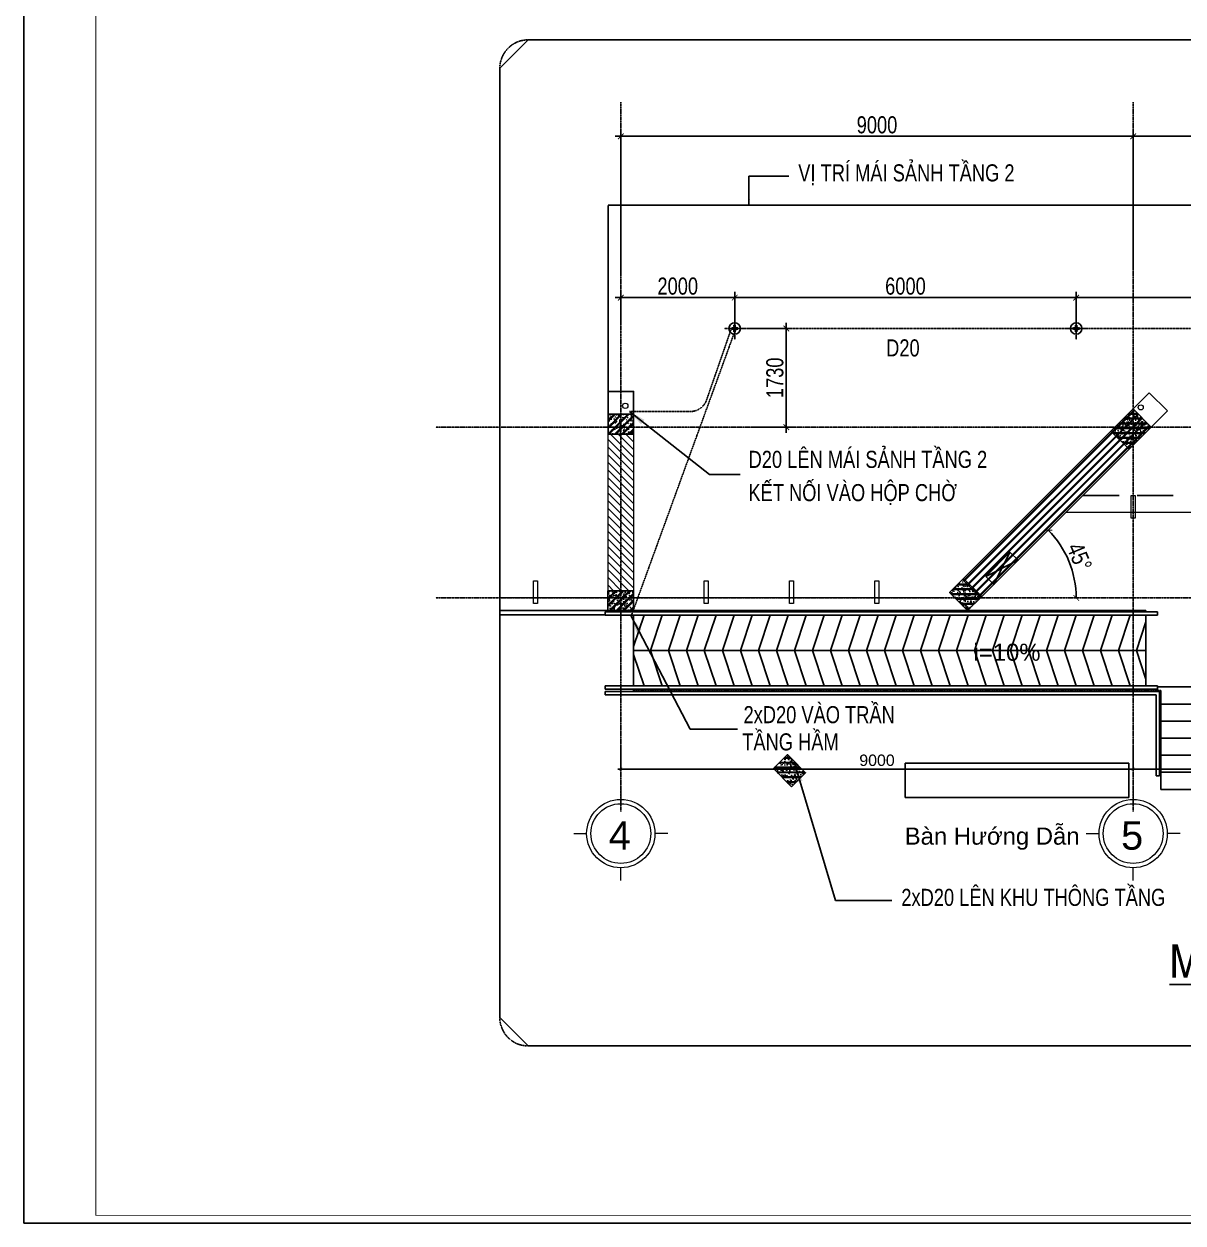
# Model space of a CAD drawing. Extents: x 134921 to 2525442, y -280073 to 23449.
# Drawn here: x 365929 to 386289, y -19306 to 1755 of the extents above; entities that cross this region are included whole.
import ezdxf
from ezdxf.enums import TextEntityAlignment as Align
from ezdxf.xclip import XClip

# ---------------------------------------------------------------- set-up
doc = ezdxf.new("R2010")
doc.units = 0
doc.header["$XCLIPFRAME"] = 2
doc.header["$PDMODE"] = 3
doc.header["$PDSIZE"] = 100
for name, pattern in [('DASH2', [0.375, 0.25, -0.125]), ('DASHED', [0.75, 0.5, -0.25]), ('DASHED2', [9.525, 6.35, -3.175]), ('HIDDEN', [0.375, 0.25, -0.125]), ('X_GRID$0$CENTER', [2, 1.25, -0.25, 0.25, -0.25])]:
    doc.linetypes.add(name, pattern=pattern)
doc.layers.get('0').update_dxf_attribs({"linetype": 'CONTINUOUS'})
doc.layers.get('Defpoints').update_dxf_attribs({"linetype": 'CONTINUOUS'})
for name, color, linetype, lineweight in [('A - Hatch', 251, 'CONTINUOUS', 5), ('A-ARROW', 4, 'CONTINUOUS', 20), ('A-COL', 3, 'CONTINUOUS', 20), ('A-GLAZ', 1, 'CONTINUOUS', 5), ('A-MULLION', 7, 'CONTINUOUS', 20), ('A-WALL', 4, 'CONTINUOUS', 20), ('DIA HINH', 8, 'CONTINUOUS', 5), ('dims', 1, 'CONTINUOUS', 18), ('HACTH', 251, 'CONTINUOUS', 9), ('KHUNG TEN SD3 - Ariyana$0$0-CON', 7, 'CONTINUOUS', 0), ('Kitchen_Equipment', 2, 'CONTINUOUS', 0), ('PL01$0$door', 1, 'CONTINUOUS', 18), ('PL01$0$htch', 8, 'CONTINUOUS', 9), ('TEXT', 7, 'CONTINUOUS', 5), ('X_LANDSCAPE$0$CAY', 84, 'CONTINUOUS', 5)]:
    doc.layers.add(name, color=color, linetype=linetype, lineweight=lineweight)
for name, color, linetype in [('A-DETL', 7, 'CONTINUOUS'), ('A-OVER', 1, 'DASHED2'), ('CDC-BETONG', 2, 'CONTINUOUS'), ('chuyen-chi-tiet', 30, 'CONTINUOUS'), ('dim-kich-thuoc', 6, 'CONTINUOUS'), ('E- ONG PVC', 1, 'DASHED'), ('E-DIM1', 9, 'CONTINUOUS'), ('E-TEXT ONG', 4, 'CONTINUOUS'), ('frame', 7, 'CONTINUOUS'), ('Ghi chu PCCC', 2, 'CONTINUOUS'), ('HBS-Text1', 2, 'CONTINUOUS'), ('I-DETL-PATT', 252, 'CONTINUOUS'), ('manh', 8, 'CONTINUOUS'), ('P-PL31-35$0$I-NOTE', 7, 'CONTINUOUS'), ('PL01$0$col', 5, 'CONTINUOUS'), ('PL01$0$I-DETL-PATT', 252, 'CONTINUOUS'), ('X_GRID$0$A-GRID 1', 253, 'X_GRID$0$CENTER')]:
    doc.layers.add(name, color=color, linetype=linetype)
doc.styles.add('Arial', font='arial.ttf')
doc.styles.add('E-TEXT DIM', font='vn_vni.shx', dxfattribs={"width": 0.8})
doc.styles.add('E-TEXT GHI CHU', font='vn_vni.shx', dxfattribs={"width": 0.8})
doc.styles.add('HBS-TitleText', font='VHARIALN_1.TTF', dxfattribs={"width": 0.75})
doc.styles.add('TEXT', font='VHARIAL_1.TTF')
doc.styles.add('TEXT1', font='VHARIAL_1.TTF', dxfattribs={"width": 0.85, "height": 200})
doc.dimstyles.new('Copy of KT-150', dxfattribs={"dimscale": 150, "dimtxt": 2, "dimasz": 0.5, "dimexe": 0, "dimexo": 0, "dimgap": 0.5, "dimtad": 1, "dimrnd": 5, "dimdsep": 46, "dimtxsty": 'TEXT', "dimblk": 'ARCHTICK', "dimcen": 0, "dimdle": 0.5, "dimclrd": 24, "dimclre": 24, "dimclrt": 7, "dimadec": 0, "dimazin": 0, "dimtfac": 0.005556, "dimtix": 1, "dimtmove": 2, "dimatfit": 3, "dimfxl": 1, "dimtolj": 1, "dimtzin": 0, "dimarcsym": 1})
doc.dimstyles.new('E-DIM1', dxfattribs={"dimtxt": 300, "dimasz": 100, "dimexe": 100, "dimexo": 30, "dimgap": 50, "dimtad": 1, "dimdec": 0, "dimzin": 1, "dimdsep": 46, "dimtxsty": 'E-TEXT DIM', "dimblk": 'ARCHTICK', "dimcen": 2, "dimdle": 100, "dimclrd": 256, "dimclre": 252, "dimclrt": 10, "dimadec": 0, "dimazin": 0, "dimtfac": 1, "dimtdec": 0, "dimtix": 1, "dimtmove": 2, "dimatfit": 3, "dimfxl": 1, "dimtolj": 1, "dimtzin": 1, "dimlwd": -1, "dimlwe": -1, "dimarcsym": 0})

# ---------------------------------------------------------------- blocks, each defined once
blk = doc.blocks.new('PL01$0$X-ColumnGrid-1$0$C550x450')
at = {"layer": 'PL01$0$htch', "ltscale": 5}
h = blk.add_hatch(dxfattribs=at)
h.set_pattern_fill('1BETONG2-BOP', color=256, scale=20, style=0, pattern_type=2)
h.set_pattern_definition([(50, (6684.1, 2216.99), (143.452, -12.5504), [15, -165]), (355, (6684.1, 2217), (-27.7503, 150.4384), [12, -132]), (100.4514, (6696.05, 2215.95), (115.702, 137.888), [12.748, -140.2284]), (46.1842, (6684.1, 2257), (213.448, -33.104), [22.5, -247.5]), (96.6356, (6701.88, 2254.23), (186.9325, 194.8236), [19.122, -210.3426]), (351.1842, (6684.1, 2257), (186.9324, 194.824), [18, -198]), (21, (6704.1, 2246.99), (119.3814, -80.5238), [15, -165]), (226, (6704.1, 2247), (134.3764, -73.108), [12, -132]), (71.4514, (6714.05, 2240.28), (168.0445, 64.506), [12.748, -140.2284]), (67.5, (6684.1, 2216.993), (-31.18324, 58.8749), [0, -130.4, 0, -134, 0, -132.5]), (4.5, (6684.1, 2216.99), (56.6702, 76.02064), [0, -76.4, 0, -127.4, 0, -50.5]), (327.5, (6639.5, 2216.993), (106.7645, -4.51097), [0, -50, 0, -156, 0, -207]), (317.5, (6619.5, 2216.99), (116.6372, 20.021), [0, -65, 0, -103.6, 0, -147]), (315, (6684.1, 2216.99), (60.1041, 60.1041), []), (315, (6684.1, 2241.49), (60.1041, 60.1041), [])])
h.paths.add_polyline_path([(250, 150), (-300, 150), (-300, -300), (250, -300)])
at = {"layer": 'PL01$0$col', "ltscale": 5}
blk.add_lwpolyline([(-300, -300), (250, -300), (250, 150), (-300, 150)], close=True, dxfattribs=at)
blk = doc.blocks.new('PL01$0$X-ColumnGrid-1$0$C3545')
at = {"layer": 'PL01$0$htch', "ltscale": 5}
h = blk.add_hatch(dxfattribs=at)
h.set_pattern_fill('1BETONG2-BOP', color=256, scale=20, style=0, pattern_type=2)
h.set_pattern_definition([(50, (96209.34, 47291.99), (143.452, -12.5504), [15, -165]), (355, (96209.34, 47292), (-27.7503, 150.4384), [12, -132]), (100.4514, (96221.3, 47290.95), (115.702, 137.888), [12.748, -140.2284]), (46.1842, (96209.34, 47332), (213.448, -33.104), [22.5, -247.5]), (96.6356, (96227.13, 47329.23), (186.9325, 194.8236), [19.122, -210.3426]), (351.1842, (96209.34, 47332), (186.9324, 194.824), [18, -198]), (21, (96229.34, 47321.99), (119.3814, -80.5238), [15, -165]), (226, (96229.34, 47322), (134.3764, -73.108), [12, -132]), (71.4514, (96239.29, 47315.28), (168.0445, 64.506), [12.748, -140.2284]), (67.5, (96209.34, 47291.993), (-31.18324, 58.8749), [0, -130.4, 0, -134, 0, -132.5]), (4.5, (96209.34, 47291.99), (56.6702, 76.02064), [0, -76.4, 0, -127.4, 0, -50.5]), (327.5, (96164.74, 47291.993), (106.7645, -4.51097), [0, -50, 0, -156, 0, -207]), (317.5, (96144.74, 47291.99), (116.6372, 20.021), [0, -65, 0, -103.6, 0, -147]), (315, (96209.34, 47291.99), (60.1041, 60.1041), []), (315, (96209.34, 47316.49), (60.1041, 60.1041), [])])
h.paths.add_polyline_path([(89575, 45225), (89225, 45225), (89225, 44775), (89575, 44775)])
at = {"layer": 'CDC-BETONG', "ltscale": 5}
blk.add_lwpolyline([(89225, 44775), (89575, 44775), (89575, 45225), (89225, 45225)], close=True, dxfattribs=at)
blk = doc.blocks.new('PL01$0$X_COLUMN UPPER GROUND')
at = {"layer": 'HACTH'}
h = blk.add_hatch(dxfattribs=at)
h.set_pattern_fill('ANSI31', color=256, scale=30, angle=24.0804)
h.set_pattern_definition([(69.080356, (283085.28, 1135165.13), (-88.97132, 34.0098), [])])
h.paths.add_polyline_path([(683103, 1248831), (683523, 1248670), (685027, 1252603), (684607, 1252764)])
at = {"layer": 'PL01$0$col'}
for name, p, rotation in [('PL01$0$X-ColumnGrid-1$0$C550x450', (684657, 1252477), 69.08036508370859), ('PL01$0$X-ColumnGrid-1$0$C3545', (598939, 1312106), 294.0803557744681), ('PL01$0$X-ColumnGrid-1$0$C3545', (693363, 1149012), 69.0803650836409), ('PL01$0$X-ColumnGrid-1$0$C3545', (600203, 1309276), 294.0803557744681), ('PL01$0$X-ColumnGrid-1$0$C3545', (691359, 1144881), 68.82570963900916)]:
    blk.add_blockref(name, p, dxfattribs=dict(at, rotation=rotation))
blk = doc.blocks.new('duong-doc')
at = {"layer": 'I-DETL-PATT', "ltscale": 2}
for p, q in [((1900597, 1056468), (1900597, 1056408)), ((1909249, 1056488), (1910097, 1056488)), ((1910097, 1056468), (1910097, 1056488)), ((1910097, 1056488), (1910097, 1056468)), ((1910297, 1056468), (1910297, 1056408)), ((1901097, 1055168), (1901097, 1056408)), ((1910097, 1056408), (1910097, 1055168)), ((1901097, 1055788), (1910097, 1055788)), ((1900597, 1055068), (1910337, 1055068)), ((1900597, 1055008), (1910277, 1055008)), ((1910097, 1055108), (1910097, 1055087)), ((1910277, 1055008), (1910277, 1053588)), ((1910297, 1055168), (1910297, 1055108)), ((1910297, 1055148), (1910297, 1055088)), ((1910297, 1055148), (1922989, 1055148)), ((1910337, 1055068), (1910337, 1053588)), ((1910357, 1055088), (1910357, 1053648)), ((1910357, 1054848), (1916603, 1054848)), ((1910357, 1054548), (1916603, 1054548)), ((1910357, 1054248), (1916603, 1054248)), ((1910357, 1053948), (1916603, 1053948)), ((1910277, 1053588), (1910337, 1053588)), ((1910357, 1053648), (1910357, 1053588)), ((1910357, 1053648), (1916603, 1053648))]:
    blk.add_line(p, q, dxfattribs=at)
at = {"layer": 'I-DETL-PATT', "linetype": 'HIDDEN', "ltscale": 2}
for q in [(1901097, 1055108), (1910357, 1055088)]:
    blk.add_line((1901097, 1055088), q, dxfattribs=at)
at = {"layer": 'I-DETL-PATT'}
for p, q in [((1910357, 1053648), (1910357, 1053348)), ((1910357, 1053348), (1921847, 1053348))]:
    blk.add_line(p, q, dxfattribs=at)
at = {"layer": 'I-DETL-PATT', "ltscale": 2}
for points in [[(1900597, 1056468), (1910297, 1056468)], [(1900597, 1056408), (1910297, 1056408)], [(1901281, 1056408), (1901097, 1055856)], [(1901597, 1056408), (1901391, 1055788), (1901597, 1055168)], [(1901914, 1056408), (1901707, 1055788), (1901914, 1055168)], [(1902230, 1056408), (1902023, 1055788), (1902230, 1055168)], [(1902546, 1056408), (1902339, 1055788), (1902546, 1055168)], [(1902862, 1056408), (1902656, 1055788), (1902862, 1055168)], [(1903179, 1056408), (1902972, 1055788), (1903179, 1055168)], [(1903495, 1056408), (1903288, 1055788), (1903495, 1055168)], [(1903811, 1056408), (1903604, 1055788), (1903811, 1055168)], [(1904127, 1056408), (1903921, 1055788), (1904127, 1055168)], [(1904444, 1056408), (1904237, 1055788), (1904444, 1055168)], [(1904760, 1056408), (1904553, 1055788), (1904760, 1055168)], [(1905076, 1056408), (1904869, 1055788), (1905076, 1055168)], [(1905392, 1056408), (1905186, 1055788), (1905392, 1055168)], [(1905708, 1056408), (1905502, 1055788), (1905708, 1055168)], [(1906025, 1056408), (1905818, 1055788), (1906025, 1055168)], [(1906341, 1056408), (1906134, 1055788), (1906341, 1055168)], [(1906657, 1056408), (1906450, 1055788), (1906657, 1055168)], [(1906973, 1056408), (1906767, 1055788), (1906973, 1055168)], [(1907290, 1056408), (1907083, 1055788), (1907290, 1055168)], [(1907606, 1056408), (1907399, 1055788), (1907606, 1055168)], [(1907922, 1056408), (1907715, 1055788), (1907922, 1055168)], [(1908238, 1056408), (1908032, 1055788), (1908238, 1055168)], [(1908554, 1056408), (1908348, 1055788), (1908554, 1055168)], [(1908871, 1056408), (1908664, 1055788), (1908871, 1055168)], [(1909187, 1056408), (1908980, 1055788), (1909187, 1055168)], [(1909503, 1056408), (1909297, 1055788), (1909503, 1055168)], [(1909819, 1056408), (1909613, 1055788), (1909819, 1055168)], [(1910097, 1056293), (1909929, 1055788), (1910097, 1055283)], [(1901097, 1055720), (1901281, 1055168)], [(1900597, 1055108), (1900597, 1055168)], [(1900597, 1055168), (1910297, 1055168)], [(1900597, 1055108), (1910297, 1055108)], [(1900597, 1055008), (1900597, 1055068)]]:
    blk.add_lwpolyline(points, dxfattribs=at)
blk = doc.blocks.new('PL01$0$EX-PL01')
at = {"layer": 'A - Hatch'}
h = blk.add_hatch(dxfattribs=at)
h.set_pattern_fill('ANSI31', color=256, scale=30, angle=90)
h.set_pattern_definition([(135, (-212925.48, 65905.13), (-67.35192, -67.35192), [])])
h.paths.add_polyline_path([(-60000, 57100), (-60225, 57100), (-60225, 54350), (-60000, 54350)])
h.paths.add_polyline_path([(-60225, 57100), (-60450, 57100), (-60450, 54350), (-60225, 54350)])
at = {"layer": 'A-DETL', "ltscale": 2}
for p, q in [((-51300, 51320), (-55230, 51320)), ((-55230, 51320), (-55230, 50720)), ((-51300, 51320), (-51300, 50720)), ((-51300, 50720), (-55230, 50720))]:
    blk.add_line(p, q, dxfattribs=at)
at = {"layer": 'A-GLAZ', "ltscale": 2}
for p, q in [((-35043, 55725), (-52407, 55725)), ((-54543, 54225), (-60000, 54225))]:
    blk.add_line(p, q, dxfattribs=at)
at = {"layer": 'A-MULLION', "ltscale": 2}
for points in [[(-51260, 56025), (-51190, 56025), (-51190, 55625), (-51260, 55625)], [(-61760, 54525), (-61690, 54525), (-61690, 54125), (-61760, 54125)], [(-58760, 54525), (-58690, 54525), (-58690, 54125), (-58760, 54125)], [(-57260, 54525), (-57190, 54525), (-57190, 54125), (-57260, 54125)], [(-55760, 54525), (-55690, 54525), (-55690, 54125), (-55760, 54125)]]:
    blk.add_lwpolyline(points, close=True, dxfattribs=at)
at = {"layer": 'A-OVER', "ltscale": 100}
blk.add_line((-52107, 56025), (-34743, 56025), dxfattribs=at)
at = {"layer": 'A-WALL', "ltscale": 2}
for points in [[(-54224, 54545), (-51225, 57543), (-50907, 57225), (-53905, 54226)], [(-60000, 57450), (-60000, 54000), (-60450, 54000), (-60450, 57450), (-60000, 57450)]]:
    blk.add_lwpolyline(points, dxfattribs=at)
at = {"layer": 'PL01$0$door'}
blk.add_line((-60450, 54225), (-68907, 54225), dxfattribs=at)
at = {"layer": 'PL01$0$I-DETL-PATT'}
for p, q in [((-69132, 54000), (-51848, 54000)), ((-69132, 53925), (-60500, 53925))]:
    blk.add_line(p, q, dxfattribs=at)
at = {"rotation": 335.9196442255319}
blk.add_blockref('PL01$0$X_COLUMN UPPER GROUND', (-1187403, -806866), dxfattribs=at)
at = {"layer": 'Kitchen_Equipment', "linetype": 'ByBlock'}
blk.add_blockref('duong-doc', (-1961097, -1002488), dxfattribs=at)
at = {"layer": 'P-PL31-35$0$I-NOTE', "ltscale": 2, "style": 'Arial'}
for s, p in [('i=10%', (-54029, 53120)), ('Bàn Hướng Dẫn', (-55238, 49890))]:
    blk.add_text(s, height=300, dxfattribs=at).set_placement(p)
blk = doc.blocks.new('_ArchTick')
at = {"color": 0, "linetype": 'ByBlock', "const_width": 0.15}
blk.add_lwpolyline([(-0.5, -0.5), (0.5, 0.5)], dxfattribs=at)
blk = doc.blocks.new('*D80')
at = {"layer": 'Defpoints', "color": 0, "ltscale": 2, "transparency": 16777216}
for p in [(385413, -218), (385413, -2521), (376413, -2682)]:
    blk.add_point(p, dxfattribs=at)
at = {"layer": 'E-DIM1', "color": 252, "ltscale": 2, "transparency": 16777216}
for p, q in [((376413, -2652), (376413, -118)), ((385413, -2491), (385413, -118))]:
    blk.add_line(p, q, dxfattribs=at)
at = {"layer": 'E-DIM1', "linetype": 'Continuous', "ltscale": 2, "transparency": 16777216}
blk.add_line((376313, -218), (385513, -218), dxfattribs=at)
at = {"layer": 'E-DIM1', "ltscale": 2, "transparency": 16777216, "xscale": 100, "yscale": 100, "zscale": 100, "rotation": 180}
blk.add_blockref('_ArchTick', (376413, -218), dxfattribs=at)
at = {"layer": 'E-DIM1', "ltscale": 2, "transparency": 16777216, "xscale": 100, "yscale": 100, "zscale": 100}
blk.add_blockref('_ArchTick', (385413, -218), dxfattribs=at)
at = {"layer": 'E-DIM1', "color": 10, "ltscale": 2, "transparency": 16777216, "insert": (380913, -18), "char_height": 300, "attachment_point": 5, "style": 'E-TEXT DIM'}
blk.add_mtext('\\A1;9000', dxfattribs=at)
blk = doc.blocks.new('*D81')
at = {"layer": 'Defpoints', "color": 0, "ltscale": 2, "transparency": 16777216}
for p in [(394413, -218), (385413, -2521), (394413, -2904)]:
    blk.add_point(p, dxfattribs=at)
at = {"layer": 'E-DIM1', "color": 252, "ltscale": 2, "transparency": 16777216}
for p, q in [((385413, -2491), (385413, -118)), ((394413, -2874), (394413, -118))]:
    blk.add_line(p, q, dxfattribs=at)
at = {"layer": 'E-DIM1', "linetype": 'Continuous', "ltscale": 2, "transparency": 16777216}
blk.add_line((385313, -218), (394513, -218), dxfattribs=at)
at = {"layer": 'E-DIM1', "ltscale": 2, "transparency": 16777216, "xscale": 100, "yscale": 100, "zscale": 100, "rotation": 180}
blk.add_blockref('_ArchTick', (385413, -218), dxfattribs=at)
at = {"layer": 'E-DIM1', "ltscale": 2, "transparency": 16777216, "xscale": 100, "yscale": 100, "zscale": 100}
blk.add_blockref('_ArchTick', (394413, -218), dxfattribs=at)
at = {"layer": 'E-DIM1', "color": 10, "ltscale": 2, "transparency": 16777216, "insert": (389913, -18), "char_height": 300, "attachment_point": 5, "style": 'E-TEXT DIM'}
blk.add_mtext('\\A1;9000', dxfattribs=at)
blk = doc.blocks.new('*D95')
at = {"layer": 'Defpoints', "color": 0, "ltscale": 2, "transparency": 16777216}
for p in [(385731, -5325), (384355, -7890), (373166, -8325), (382733, -8323), (412681, -8325)]:
    blk.add_point(p, dxfattribs=at)
at = {"layer": 'E-DIM1', "linetype": 'Continuous', "ltscale": 2, "transparency": 16777216}
blk.add_arc((382731, -8325), 1681, 0, 45, dxfattribs=at)
at = {"layer": 'E-DIM1', "ltscale": 2, "transparency": 16777216, "xscale": 100, "yscale": 100, "zscale": 100}
for p, rotation in [((383920, -7136), 135.0000093092422), ((384412, -8325), 270.0000000000075)]:
    blk.add_blockref('_ArchTick', p, dxfattribs=dict(at, rotation=rotation))
at = {"layer": 'E-DIM1', "color": 10, "ltscale": 2, "transparency": 16777216, "insert": (384469, -7605), "char_height": 300, "attachment_point": 5, "rotation": 292.5, "style": 'E-TEXT DIM'}
blk.add_mtext('\\A1;45°', dxfattribs=at)
blk = doc.blocks.new('*D96')
at = {"layer": 'Defpoints', "color": 0, "transparency": 16777216}
for p in [(403731, -5325), (401409, -8143), (373166, -8325), (412681, -8325), (400506, -8550)]:
    blk.add_point(p, dxfattribs=at)
at = {"layer": 'dim-kich-thuoc', "color": 24, "lineweight": -2, "transparency": 16777216}
blk.add_arc((400731, -8325), 702, 0, 45, dxfattribs=at)
at = {"layer": 'dim-kich-thuoc', "color": 24, "lineweight": -2, "transparency": 16777216, "xscale": 75, "yscale": 75, "zscale": 75}
for p, rotation in [((401227, -7829), 135.0000093092365), ((401433, -8325), 270.0000000000074)]:
    blk.add_blockref('_ArchTick', p, dxfattribs=dict(at, rotation=rotation))
at = {"layer": 'dim-kich-thuoc', "color": 7, "transparency": 16777216, "insert": (401590, -7969), "char_height": 300, "attachment_point": 5, "rotation": 292.5, "style": 'TEXT'}
blk.add_mtext('\\A1;45°', dxfattribs=at)
blk = doc.blocks.new('HOP CUU HOA TUONG')
at = {"layer": 'Ghi chu PCCC'}
for p, q in [((-300, 100), (300, -100)), ((-300, -100), (300, 100))]:
    blk.add_line(p, q, dxfattribs=at)
blk.add_lwpolyline([(-300, 100), (-300, -100), (300, -100), (300, 100)], close=True, dxfattribs=at)
blk = doc.blocks.new('denhat1')
blk.add_circle((0, 2), 100)
at = {"layer": 'X_GRID$0$A-GRID 1'}
for p, q in [((-187, 2), (187, 2)), ((0, 194), (0, -194))]:
    blk.add_line(p, q, dxfattribs=at)
blk = doc.blocks.new('*D97')
at = {"layer": 'Defpoints', "color": 0, "ltscale": 2, "transparency": 16777216}
for p in [(378413, -3051), (376413, -3525), (378413, -3525)]:
    blk.add_point(p, dxfattribs=at)
at = {"layer": 'E-DIM1', "linetype": 'Continuous', "ltscale": 2, "transparency": 16777216}
blk.add_line((376313, -3051), (378513, -3051), dxfattribs=at)
at = {"layer": 'E-DIM1', "color": 252, "ltscale": 2, "transparency": 16777216}
for p, q in [((376413, -3495), (376413, -2951)), ((378413, -3495), (378413, -2951))]:
    blk.add_line(p, q, dxfattribs=at)
at = {"layer": 'E-DIM1', "ltscale": 2, "transparency": 16777216, "xscale": 100, "yscale": 100, "zscale": 100, "rotation": 180}
blk.add_blockref('_ArchTick', (376413, -3051), dxfattribs=at)
at = {"layer": 'E-DIM1', "ltscale": 2, "transparency": 16777216, "xscale": 100, "yscale": 100, "zscale": 100}
blk.add_blockref('_ArchTick', (378413, -3051), dxfattribs=at)
at = {"layer": 'E-DIM1', "color": 10, "ltscale": 2, "transparency": 16777216, "insert": (377413, -2851), "char_height": 300, "attachment_point": 5, "style": 'E-TEXT DIM'}
blk.add_mtext('\\A1;2000', dxfattribs=at)
blk = doc.blocks.new('*D99')
at = {"layer": 'Defpoints', "color": 0, "ltscale": 2, "transparency": 16777216}
for p in [(378600, -3595), (379320, -3595), (378725, -5325)]:
    blk.add_point(p, dxfattribs=at)
at = {"layer": 'E-DIM1', "linetype": 'Continuous', "ltscale": 2, "transparency": 16777216}
blk.add_line((379320, -5425), (379320, -3495), dxfattribs=at)
at = {"layer": 'E-DIM1', "color": 252, "ltscale": 2, "transparency": 16777216}
for p, q in [((378630, -3595), (379420, -3595)), ((378755, -5325), (379420, -5325))]:
    blk.add_line(p, q, dxfattribs=at)
at = {"layer": 'E-DIM1', "ltscale": 2, "transparency": 16777216, "xscale": 100, "yscale": 100, "zscale": 100}
for p, rotation in [((379320, -3595), 90), ((379320, -5325), 270)]:
    blk.add_blockref('_ArchTick', p, dxfattribs=dict(at, rotation=rotation))
at = {"layer": 'E-DIM1', "color": 10, "ltscale": 2, "transparency": 16777216, "insert": (379120, -4460), "char_height": 300, "attachment_point": 5, "rotation": 90, "style": 'E-TEXT DIM'}
blk.add_mtext('\\A1;1730', dxfattribs=at)
blk = doc.blocks.new('trujc')
at = {"layer": 'A-ARROW'}
blk.add_circle((762517, 1254561), 1050, dxfattribs=at)
at = {"layer": 'dims'}
for p, q in [((762517, 1256211), (762517, 1255761)), ((760867, 1254561), (761317, 1254561)), ((764167, 1254561), (763717, 1254561)), ((762517, 1252911), (762517, 1253361))]:
    blk.add_line(p, q, dxfattribs=at)
blk.add_circle((762517, 1254561), 1200, dxfattribs=at)
blk = doc.blocks.new('*D101')
at = {"layer": 'Defpoints', "color": 0, "transparency": 16777216}
for p in [(376413, -10444), (385413, -10444), (385413, -11332)]:
    blk.add_point(p, dxfattribs=at)
at = {"layer": 'DIA HINH', "color": 24, "lineweight": -2, "transparency": 16777216}
for p, q in [((376413, -10932), (376413, -11332)), ((385413, -10932), (385413, -11332)), ((376363, -11332), (385463, -11332))]:
    blk.add_line(p, q, dxfattribs=at)
at = {"layer": 'DIA HINH', "color": 24, "lineweight": -2, "transparency": 16777216, "xscale": 50, "yscale": 50, "zscale": 50, "rotation": 180}
blk.add_blockref('_ArchTick', (376413, -11332), dxfattribs=at)
at = {"layer": 'DIA HINH', "color": 24, "lineweight": -2, "transparency": 16777216, "xscale": 50, "yscale": 50, "zscale": 50}
blk.add_blockref('_ArchTick', (385413, -11332), dxfattribs=at)
at = {"layer": 'DIA HINH', "color": 7, "transparency": 16777216, "insert": (380913, -11179), "char_height": 200, "attachment_point": 5, "style": 'TEXT'}
blk.add_mtext('\\A1;9000', dxfattribs=at)
blk = doc.blocks.new('*D102')
at = {"layer": 'Defpoints', "color": 0, "transparency": 16777216}
for p in [(385413, -10444), (394413, -10444), (394413, -11332)]:
    blk.add_point(p, dxfattribs=at)
at = {"layer": 'DIA HINH', "color": 24, "lineweight": -2, "transparency": 16777216}
for p, q in [((385413, -10932), (385413, -11332)), ((394413, -10932), (394413, -11332)), ((385363, -11332), (394463, -11332))]:
    blk.add_line(p, q, dxfattribs=at)
at = {"layer": 'DIA HINH', "color": 24, "lineweight": -2, "transparency": 16777216, "xscale": 50, "yscale": 50, "zscale": 50, "rotation": 180}
blk.add_blockref('_ArchTick', (385413, -11332), dxfattribs=at)
at = {"layer": 'DIA HINH', "color": 24, "lineweight": -2, "transparency": 16777216, "xscale": 50, "yscale": 50, "zscale": 50}
blk.add_blockref('_ArchTick', (394413, -11332), dxfattribs=at)
at = {"layer": 'DIA HINH', "color": 7, "transparency": 16777216, "insert": (389913, -11179), "char_height": 200, "attachment_point": 5, "style": 'TEXT'}
blk.add_mtext('\\A1;9000', dxfattribs=at)
blk = doc.blocks.new('Hop chia 2-3')
for p, q in [((67, 70), (67, 93)), ((113, 139), (136, 139)), ((113, 24), (136, 24)), ((182, 70), (182, 93))]:
    blk.add_line(p, q)
for points in [[(67, 93), (94, 93)], [(67, 70), (94, 70)], [(113, 139), (113, 112)], [(113, 51), (113, 24)], [(136, 139), (136, 112)], [(136, 51), (136, 24)], [(155, 93), (182, 93)], [(155, 70), (182, 70)]]:
    blk.add_lwpolyline(points)
blk.add_circle((125, 81), 32.5)
blk = doc.blocks.new('*D106')
at = {"layer": 'Defpoints', "color": 0, "ltscale": 2, "transparency": 16777216}
for p in [(384413, -3051), (378413, -3525), (384413, -3596)]:
    blk.add_point(p, dxfattribs=at)
at = {"layer": 'E-DIM1', "linetype": 'Continuous', "ltscale": 2, "transparency": 16777216}
blk.add_line((378313, -3051), (384513, -3051), dxfattribs=at)
at = {"layer": 'E-DIM1', "color": 252, "ltscale": 2, "transparency": 16777216}
for p, q in [((378413, -3495), (378413, -2951)), ((384413, -3566), (384413, -2951))]:
    blk.add_line(p, q, dxfattribs=at)
at = {"layer": 'E-DIM1', "ltscale": 2, "transparency": 16777216, "xscale": 100, "yscale": 100, "zscale": 100, "rotation": 180}
blk.add_blockref('_ArchTick', (378413, -3051), dxfattribs=at)
at = {"layer": 'E-DIM1', "ltscale": 2, "transparency": 16777216, "xscale": 100, "yscale": 100, "zscale": 100}
blk.add_blockref('_ArchTick', (384413, -3051), dxfattribs=at)
at = {"layer": 'E-DIM1', "color": 10, "ltscale": 2, "transparency": 16777216, "insert": (381413, -2851), "char_height": 300, "attachment_point": 5, "style": 'E-TEXT DIM'}
blk.add_mtext('\\A1;6000', dxfattribs=at)
blk = doc.blocks.new('*D107')
at = {"layer": 'Defpoints', "color": 0, "ltscale": 2, "transparency": 16777216}
for p in [(390413, -3051), (384413, -3596), (390413, -3595)]:
    blk.add_point(p, dxfattribs=at)
at = {"layer": 'E-DIM1', "linetype": 'Continuous', "ltscale": 2, "transparency": 16777216}
blk.add_line((384313, -3051), (390513, -3051), dxfattribs=at)
at = {"layer": 'E-DIM1', "color": 252, "ltscale": 2, "transparency": 16777216}
for p, q in [((384413, -3566), (384413, -2951)), ((390413, -3565), (390413, -2951))]:
    blk.add_line(p, q, dxfattribs=at)
at = {"layer": 'E-DIM1', "ltscale": 2, "transparency": 16777216, "xscale": 100, "yscale": 100, "zscale": 100, "rotation": 180}
blk.add_blockref('_ArchTick', (384413, -3051), dxfattribs=at)
at = {"layer": 'E-DIM1', "ltscale": 2, "transparency": 16777216, "xscale": 100, "yscale": 100, "zscale": 100}
blk.add_blockref('_ArchTick', (390413, -3051), dxfattribs=at)
at = {"layer": 'E-DIM1', "color": 10, "ltscale": 2, "transparency": 16777216, "insert": (387413, -2851), "char_height": 300, "attachment_point": 5, "style": 'E-TEXT DIM'}
blk.add_mtext('\\A1;6000', dxfattribs=at)
blk = doc.blocks.new('De am dat dung')
for p, q in [((-32.5, 40), (32.5, 0)), ((-32.5, 0), (32.5, 40))]:
    blk.add_line(p, q)
blk.add_lwpolyline([(-32.5, 40), (32.5, 40), (32.5, 0), (-32.5, 0)], close=True)
blk = doc.blocks.new('KHUNG TEN SD3 - Ariyana')
at = {"layer": 'Defpoints', "color": 1}
blk.add_lwpolyline([(527153.77, 1774368.57), (527559.52, 1774368.57), (527559.52, 1774655.49), (527153.77, 1774655.49)], close=True, dxfattribs=at)
at = {"layer": 'KHUNG TEN SD3 - Ariyana$0$0-CON', "const_width": 0.12}
blk.add_lwpolyline([(527162.72, 1774654.54), (527558.56, 1774654.54), (527558.56, 1774369.53), (527162.72, 1774369.53)], close=True, dxfattribs=at)

msp = doc.modelspace()

# ---------------------------------------------------------------- hatches: boundary and pattern name
at = {"layer": 'HACTH'}
h = msp.add_hatch(dxfattribs=at)
h.set_pattern_fill('ANSI31', color=256, scale=30)
h.set_pattern_definition([(45, (-29148.06, 51456.45), (-67.35192, 67.35192), [])])
h.paths.add_polyline_path([(385731.158, -5324.724), (385412.96, -5006.526), (382414.372, -8005.115), (382732.57, -8323.313)])

# ---------------------------------------------------------------- linework, layer by layer
msp.add_lwpolyline([(376187.96, -4699.724), (376637.96, -4699.724), (376637.96, -5099.724), (376187.96, -5099.724)], close=True)
at = {"layer": 'A-COL'}
msp.add_lwpolyline([(385412.96, -5006.526), (385695.803, -4723.683), (386014, -5041.88), (385731.159, -5324.724)], close=True, dxfattribs=at)
at = {"layer": 'chuyen-chi-tiet', "linetype": 'DASH2', "ltscale": 5}
msp.add_lwpolyline([(374787.753, 1477.067), (410569.675, 1477.067, -0.414213562), (411069.675, 977.067), (411069.675, -15696.459, -0.414213562), (410569.675, -16196.459), (374787.753, -16196.459, -0.414213562), (374287.753, -15696.459), (374287.753, 977.067, -0.414213562)], format="xyb", close=True, dxfattribs=at)
at = {"layer": 'E- ONG PVC', "ltscale": 10}
msp.add_line((408413.044, -3594.546), (378413.044, -3594.546), dxfattribs=at)
msp.add_lwpolyline([(378355.46, -3594.547), (377918.977, -4850.17, -0.31929168), (377635.61, -5051.666), (376563.141, -5051.666)], format="xyb", dxfattribs=at)
msp.add_lwpolyline([(378412.961, -3652.046), (376594.341, -8646.626)], dxfattribs=at)
at = {"layer": 'HACTH'}
msp.add_line((382414.372, -8005.115), (382732.57, -8323.313), dxfattribs=at)
at = {"layer": 'manh', "linetype": 'DASH2', "ltscale": 10}
msp.add_line((376187.96, -4699.724), (376187.96, -1424.724), dxfattribs=at)
msp.add_lwpolyline([(409637.96, -4699.724), (409637.96, -1424.724), (376187.96, -1424.724)], dxfattribs=at)
at = {"layer": 'TEXT'}
for centre, radius in [((376491.99, -4952.195), 46.95), ((385545.407, -4979.338), 44.55)]:
    msp.add_circle(centre, radius, dxfattribs=at)
at = {"layer": 'X_GRID$0$A-GRID 1', "ltscale": 10}
for p, q in [((376412.96, 381.221), (376412.96, -12080.492)), ((385412.96, 381.221), (385412.96, -12080.492)), ((412681.283, -5324.724), (373165.572, -5324.724)), ((412681.283, -8324.724), (373165.572, -8324.724))]:
    msp.add_line(p, q, dxfattribs=at)

# ---------------------------------------------------------------- block references
for p in [(378412.96, -3596.091), (384412.96, -3596.091)]:
    msp.add_blockref('denhat1', p)
at = {"layer": 'E- ONG PVC'}
for name, p, rotation in [('Hop chia 2-3', (378288.11, -3675.885), 0.0003557744733281698), ('Hop chia 2-3', (384288.11, -3675.885), 0.0003557744733281698), ('De am dat dung', (379473.328, -11266.304), 314.7457096390104)]:
    msp.add_blockref(name, p, dxfattribs=dict(at, rotation=rotation))
at = {"layer": 'manh', "xscale": 141.2015414816, "yscale": 141.2015414816, "zscale": 141.2015414816}
msp.add_blockref('KHUNG TEN SD3 - Ariyana', (-74068995.912, -250562883.819), dxfattribs=at)
at = {"layer": 'manh'}
ref = msp.add_blockref('PL01$0$EX-PL01', (436637.96, -62549.724), dxfattribs=at)
XClip(ref).set_block_clipping_path([(-61850.2069655688, 64026.7909720901), (-26068.2850005854, 64026.7909720901), (-25568.2850005854, 63526.7909720901), (-25568.2850005854, 46853.2654497535), (-26068.2850005854, 46353.2654497535), (-61850.2069655688, 46353.2654497535), (-62350.2069655688, 46853.2654497535), (-62350.2069655688, 63526.7909720901)])
at = {"layer": 'TEXT', "rotation": 45.00000930926739}
msp.add_blockref('HOP CUU HOA TUONG', (383107.2, -7807.262), dxfattribs=at)
at = {"layer": 'X_LANDSCAPE$0$CAY', "xscale": 0.5, "yscale": 0.5, "zscale": 0.5}
for p in [(-4845.413, -639746.167), (4154.587, -639746.167)]:
    msp.add_blockref('trujc', p, dxfattribs=at)

# ---------------------------------------------------------------- texts
at = {"layer": 'E-TEXT ONG', "linetype": 'Continuous', "style": 'E-TEXT GHI CHU', "width": 0.8}
for s, p in [('VÒ TRÍ MAÙI SAÛNH TAÀNG 2', (379530.244, -1010.194)), ('D20 ', (381073.865, -4084.386)), ('D20 LEÂN MAÙI SAÛNH TAÀNG 2', (378657.606, -6042.306)), ('KEÁT NOÁI VAØO HOÄP CHÔØ', (378654.177, -6626.487)), ('2xD20 VAØO TRAÀN', (378568.635, -10526.463)), ('TAÀNG HAÀM', (378546.529, -11005.299)), ('2xD20 LEÂN KHU THOÂNG TAÀNG', (381340.172, -13735.937))]:
    msp.add_text(s, height=300, rotation=0.0003558, dxfattribs=at).set_placement(p)
at = {"layer": 'frame', "color": 6, "ltscale": 2, "style": 'TEXT1'}
for s, p in [('4', (376200.484, -12747.905)), ('5', (385200.484, -12747.905))]:
    msp.add_text(s, height=500, dxfattribs=at).set_placement(p)
at = {"layer": 'HBS-Text1', "style": 'HBS-TitleText'}
msp.add_text('%%UMÆt b»ng §I èNG ®Ìn h¾t s¶nh tÇng 1', height=588, dxfattribs=at).set_placement((392996.962, -14703.554), align=Align.MIDDLE_CENTER)

# ---------------------------------------------------------------- dimensions: what is measured, and where the dimension line sits
at = {"layer": 'DIA HINH'}
for base, p1, p2, picture, middle in [((385412.96, -11331.6), (376412.96, -10444.346), (385412.96, -10444.346), '*D101', (380912.96, -11179.417)), ((394412.96, -11331.6), (385412.96, -10444.346), (394412.96, -10444.346), '*D102', (389912.96, -11179.417))]:
    dim = msp.add_linear_dim(base=base, p1=p1, p2=p2, dimstyle='Copy of KT-150', override={"dimscale": 100, "dimfxl": 4, "dimfxlon": 1}, dxfattribs=at)
    dim.commit()
    dim.dimension.update_dxf_attribs({"geometry": picture, "text_midpoint": middle})
at = {"layer": 'dim-kich-thuoc'}
dim = msp.add_angular_dim_2l(base=(401408.8, -8143.151), line1=((403731.158, -5324.724), (400506.159, -8549.724)), line2=((412681.283, -8324.724), (373165.572, -8324.724)), dimstyle='Copy of KT-150', override={"dimfxl": 30, "dimfxlon": 1}, dxfattribs=at)
dim.commit()
dim.dimension.update_dxf_attribs({"geometry": '*D96', "text_midpoint": (401589.539, -7969.171)})
at = {"layer": 'E-DIM1', "ltscale": 2}
for base, p1, p2, picture, middle in [((385412.96, -217.961), (376412.96, -2682.47), (385412.96, -2521.305), '*D80', (380912.96, -17.961)), ((394412.96, -217.961), (385412.96, -2521.305), (394412.96, -2904.252), '*D81', (389912.96, -17.961)), ((378412.96, -3051.45), (376412.96, -3525.333), (378412.96, -3525.333), '*D97', (377412.96, -2851.45)), ((384412.96, -3051.45), (378412.96, -3525.333), (384412.96, -3596.091), '*D106', (381412.96, -2851.45)), ((390412.96, -3051.45), (384412.96, -3596.091), (390412.96, -3594.546), '*D107', (387412.96, -2851.45))]:
    dim = msp.add_linear_dim(base=base, p1=p1, p2=p2, dimstyle='E-DIM1', dxfattribs=at)
    dim.commit()
    dim.dimension.update_dxf_attribs({"geometry": picture, "text_midpoint": middle})
dim = msp.add_linear_dim(base=(379320.499, -3594.546), p1=(378724.6, -5324.724), p2=(378600.048, -3594.546), angle=90, dimstyle='E-DIM1', dxfattribs=at)
dim.commit()
dim.dimension.update_dxf_attribs({"geometry": '*D99', "text_midpoint": (379120.499, -4459.635)})
dim = msp.add_angular_dim_2l(base=(384354.676, -7889.704), line1=((385731.158, -5324.724), (382732.57, -8323.313)), line2=((412681.283, -8324.724), (373165.572, -8324.724)), dimstyle='E-DIM1', dxfattribs=at)
dim.commit()
dim.dimension.update_dxf_attribs({"geometry": '*D95', "text_midpoint": (384468.781, -7604.977)})

# ---------------------------------------------------------------- leaders
msp.add_leader([(378663.815, -1424.724), (378663.815, -915.996), (379366.576, -915.996)], dimstyle='E-DIM1', dxfattribs=at)
for points in [[(376563.141, -5051.666), (377971.884, -6159.654), (378508.18, -6159.654)], [(376594.341, -8646.626), (377633.326, -10633.106), (378462.396, -10633.106)], [(379473.328, -11266.304), (380182.536, -13641.739), (381176.504, -13641.739)]]:
    msp.add_leader(points, dimstyle='E-DIM1', override={"dimasz": 300}, dxfattribs=at)

doc.saveas('drawing.dxf')
